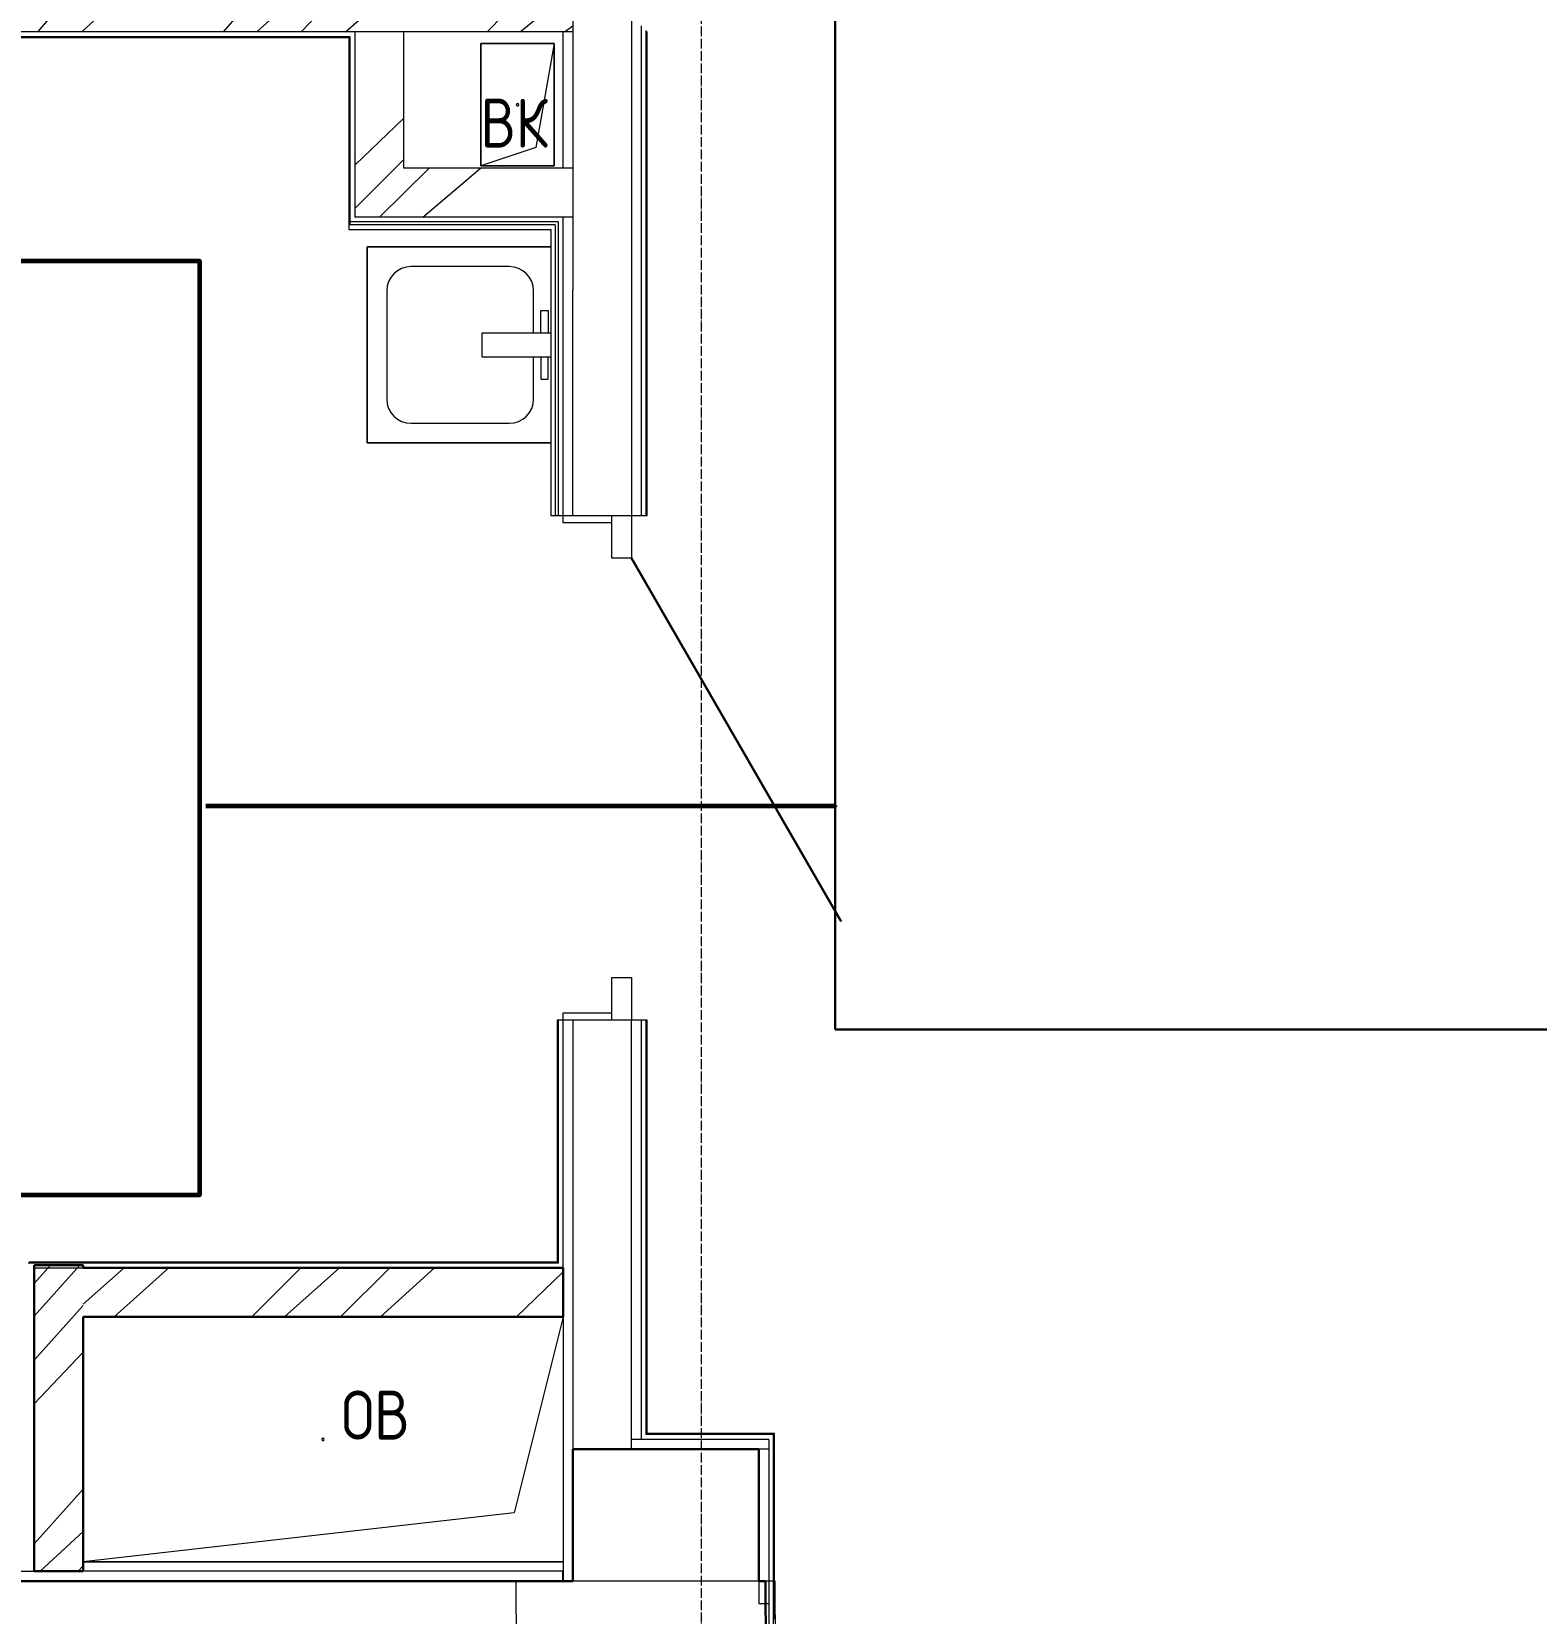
# Model space of a CAD drawing. Header units: millimetres. Extents: x -32 to 417638015, y -35 to 175284279.
# Drawn here: x 416884458 to 416887531, y 175240343 to 175243572 of the extents above; entities that cross this region are included whole.
import ezdxf

# ---------------------------------------------------------------- set-up
doc = ezdxf.new("R2010")
doc.units = ezdxf.units.MM
doc.linetypes.add('ADSK_Линия сетки', pattern=[25, 20, -2.5, 0, -2.5])
for name, color, linetype, lineweight in [('_ЭМ_гофра', 5, 'Continuous', 60), ('Аннотация', 7, 'Continuous', 18), ('Двери', 7, 'Continuous', 9), ('Обобщенные модели', 7, 'Continuous', 18), ('Оси', 253, 'Continuous', 9), ('Перекрытие', 7, 'Continuous', 18), ('Сантехника', 7, 'Continuous', 18), ('Стены внутренние', 7, 'Continuous', 18), ('Стены несущие', 7, 'Continuous', 30), ('Стены отделка', 7, 'Continuous', 30), ('Стены перегородки', 7, 'Continuous', 30), ('Стены штриховка', 7, 'Continuous', 9), ('ШТРИХОВКА', 252, 'Continuous', 15), ('ЭМ_Лоток 1_2', 162, 'Continuous', 30)]:
    doc.layers.add(name, color=color, linetype=linetype, lineweight=lineweight)
doc.styles.add('GOST Common_5', font='GOST_Common.ttf', dxfattribs={"width": 0.9, "height": 200})
doc.linetypes.add('Cable in the tray', pattern='A,5,[130,ltypeshp.shx,S=1,R=0,X=0,Y=0],1.5,[130,ltypeshp.shx,S=1.5,R=90,X=0,Y=-1],1,[130,ltypeshp.shx,S=1,R=0,X=0.5,Y=0],5', length=12.5)
pattern_1 = [(45, (686.3573730537319, 338.699590410115), (-269.4076836320746, 269.4076836320746), []), (45, (776.1599730537273, 338.699590410115), (-269.4076836320746, 269.4076836320746), []), (45, (865.9625730537227, 338.699590410115), (-269.4076836320746, 269.4076836320746), []), (45, (955.7653730537277, 338.699590410115), (-269.4076836320746, 269.4076836320746), [])]

# ---------------------------------------------------------------- blocks, each defined once
blk = doc.blocks.new('План 2 этажа')
h = blk.add_hatch()
h.set_pattern_fill('ANSI34', color=8, scale=20)
h.set_pattern_definition(pattern_1)
h.paths.add_polyline_path([(-5597.187484974421, 12310.92738564244), (-5596.674272952799, 12210.92738564244), (-5444.077273907897, 12210.92738564244), (-5404.077273907838, 12210.92738564244), (423.2452759633306, 12210.92738564244), (423.2452759633306, 12243.18236574036), (433.1829459398866, 12243.18236574036), (432.4785381433699, 12310.9273856423), (-213.0424393638386, 12310.92738564231)])
h.paths.add_polyline_path([(78.24527596333064, 11932.48239974947), (78.24527596333064, 12210.92738564244), (-21.75472403666947, 12210.92738564244), (-21.75472403666924, 11832.48239974949), (423.2452759633306, 11832.48239974949), (423.2452759633304, 11932.48239974947)])
at = {"layer": 'Стены внутренние', "lineweight": 9}
h = blk.add_hatch(dxfattribs=at)
h.set_pattern_fill('ANSI34', color=8, scale=20, style=0)
h.set_pattern_definition(pattern_1)
h.paths.add_polyline_path([(-676.7547240366112, 9068.079409137557), (-576.7547240366112, 9068.079409137557), (-576.7547240366112, 9693.248466832476), (-676.7547240366112, 9693.248466832476)])
h = blk.add_hatch(dxfattribs=at)
h.set_pattern_fill('ANSI34', color=8, scale=20, style=0)
h.set_pattern_definition(pattern_1)
h.paths.add_polyline_path([(346.8845828046324, 9587.248466832396), (403.2452759633306, 9587.248466832396), (403.2452759633306, 9687.248466832443), (-576.7547240366112, 9687.248466832443), (-576.7547240366112, 9587.248466832396), (-176.5575891222688, 9587.248466832396)])
at = {"layer": 'Двери', "color": 8}
for p, q in [((503.245275963341, 11223.18236574033), (543.245275963341, 11223.18236574033)), ((503.2452759633406, 11136.18236574033), (503.245275963341, 11223.18236574033)), ((543.245275963341, 11223.18236574033), (543.2452759633405, 11136.18236574033)), ((543.2452759633405, 11136.18236574033), (503.2452759633406, 11136.18236574033)), ((503.2452759633403, 10280.18236574033), (543.2452759633359, 10280.18236574033)), ((503.2452759633399, 10193.18236574033), (503.2452759633403, 10280.18236574033)), ((543.2452759633359, 10280.18236574033), (543.2452759633354, 10193.18236574033)), ((543.2452759633354, 10193.18236574033), (503.2452759633399, 10193.18236574033))]:
    blk.add_line(p, q, dxfattribs=at)
at = {"layer": 'Двери', "color": 8, "lineweight": 30}
blk.add_line((543.2452759633405, 11136.18236574033), (971.2452759633384, 10394.86462010085), dxfattribs=at)
at = {"layer": 'Обобщенные модели', "color": 8}
for p, q in [((235.4360771864297, 11936.78045869855), (235.4360771864297, 12186.78045869855)), ((235.4360771864297, 12186.78045869855), (385.4360771864297, 12186.78045869855)), ((385.4360771864297, 12186.78045869855), (235.4360771864297, 12186.78045869855)), ((235.4360771864297, 12186.78045869855), (235.4360771864297, 11936.78045869855)), ((385.4360771864297, 12186.78045869855), (347.9360771864368, 11974.28045869855)), ((385.4360771864297, 12186.78045869855), (385.4360771864297, 11936.78045869855)), ((385.4360771864297, 11936.78045869855), (385.4360771864297, 12186.78045869855)), ((347.9360771864368, 11974.28045869855), (235.4360771864297, 11936.78045869855)), ((385.4360771864297, 11936.78045869855), (235.4360771864297, 11936.78045869855)), ((235.4360771864297, 11936.78045869855), (385.4360771864297, 11936.78045869855)), ((403.24527596333, 9587.248466832405), (303.2452759633371, 9187.248466832403)), ((303.2452759633371, 9187.248466832403), (-576.75472403667, 9087.248466832401)), ((403.2452759633299, 9087.248466832401), (-576.75472403667, 9087.248466832401)), ((-576.75472403667, 9087.248466832401), (403.2452759633299, 9087.248466832401))]:
    blk.add_line(p, q, dxfattribs=at)
for centre, radius, start, end in [((310.4360771864303, 12061.78045869855), 2.500000000000002, 0, 180), ((310.4360771864303, 12061.78045869855), 2.499999999999998, 120.0000000000103, 180), ((310.4360771864303, 12061.78045869855), 2.500000000000002, 180, 0), ((310.4360771864303, 12061.78045869855), 2.499999999999999, 239.9999999999897, 345.0000000000056), ((310.4360771864303, 12061.78045869855), 2.500000000000002, 14.99999999999445, 90), ((-86.75472403666936, 9337.248466832403), 2.500000000000002, 0, 180), ((-86.75472403666936, 9337.248466832403), 2.499999999999998, 120.0000000000096, 180), ((-86.75472403666936, 9337.248466832403), 2.500000000000002, 180, 0), ((-86.75472403666936, 9337.248466832403), 2.499999999999999, 239.9999999999897, 345.0000000000051), ((-86.75472403666936, 9337.248466832403), 2.500000000000002, 14.99999999999487, 90)]:
    blk.add_arc(centre, radius, start, end, dxfattribs=at)
at = {"layer": 'Оси', "color": 8, "linetype": 'ADSK_Линия сетки'}
blk.add_line((685.9227260921616, -4690.674102031647), (685.922726092278, 44561.6980490618), dxfattribs=at)
at = {"layer": 'Перекрытие', "color": 8}
for p, q in [((403.2452759633306, 11208.18236574034), (403.2452759633306, 11223.18236574031)), ((503.2452759633888, 11208.18236574034), (403.2452759633306, 11208.18236574034)), ((403.2452759633306, 10193.18236574031), (403.2452759633306, 10208.18236574034)), ((403.2452759633306, 10208.18236574034), (503.2452759633888, 10208.18236574034))]:
    blk.add_line(p, q, dxfattribs=at)
at = {"layer": 'Сантехника', "color": 8}
for p, q in [((3.245275963391265, 11371.48239974946), (3.245275963386831, 11771.48239974946)), ((3.245275963386831, 11771.48239974946), (378.2452759633663, 11771.48239974946)), ((3.24527596338686, 11771.48239974946), (3.245275963391293, 11371.48239974946)), ((378.2452759633663, 11771.48239974946), (3.245275963386831, 11771.48239974946)), ((293.2460146327488, 11731.48166174256), (93.24453728989309, 11731.48166174256)), ((43.24453728989366, 11681.48166174256), (43.2445372898961, 11461.48239974945)), ((343.2460146327502, 11596.48245235688), (343.2460146327493, 11681.48166174256)), ((358.2452703240556, 11641.48245235688), (373.2452652765198, 11641.48245235688)), ((358.245270324056, 11596.48245235688), (358.2452703240556, 11641.48245235688)), ((373.2452652765198, 11641.48245235688), (373.2452652765203, 11596.48245235688)), ((238.2323604883282, 11596.48245235688), (378.2452759633662, 11596.48245235688)), ((238.2323604883287, 11546.4823471421), (238.2323604883282, 11596.48245235688)), ((378.2452759633668, 11546.48234714211), (238.2323604883287, 11546.4823471421)), ((343.2460146327517, 11461.48239974947), (343.2460146327508, 11546.48234714211)), ((358.2452816038866, 11546.48234714211), (358.2452816038871, 11501.48239974946)), ((373.2452985268332, 11501.48239974946), (373.2452985268327, 11546.48234714211)), ((358.2452816038871, 11501.48239974946), (373.2452985268332, 11501.48239974946)), ((93.24453728989135, 11411.48239974946), (293.2460146327469, 11411.48239974946)), ((378.2452759633665, 11371.48239974946), (3.245275963391265, 11371.48239974946)), ((3.245275963391293, 11371.48239974946), (378.2452759633666, 11371.48239974946))]:
    blk.add_line(p, q, dxfattribs=at)
for centre, radius, start, end in [((93.24453728989363, 11681.48166174256), 50.00000000000004, 90, 180), ((293.2460146327494, 11681.48166174256), 49.99999999999997, 0, 90), ((93.24453728989096, 11461.48239974945), 49.99999999999486, 180, 270), ((293.2460146327462, 11461.48239974947), 50.00000000000553, 270, 0)]:
    blk.add_arc(centre, radius, start, end, dxfattribs=at)
at = {"layer": 'Стены несущие', "color": 8}
for p, q in [((-676.7547240366112, 9693.248466832469), (-676.7547240366112, 9068.079409137546)), ((-576.7547240366112, 9693.248466832469), (-676.7547240366112, 9693.248466832469)), ((-576.7547240366112, 9687.248466832432), (-576.7547240366112, 9693.248466832469)), ((403.2452759633306, 9687.248466832432), (-576.7547240366112, 9687.248466832432)), ((403.2452759633306, 9587.248466832389), (403.2452759633306, 9687.248466832432)), ((-576.7547240366112, 9587.248466832389), (403.2452759633306, 9587.248466832389)), ((-576.7547240366112, 9068.079409137546), (-576.7547240366112, 9587.248466832389)), ((803.2452759633306, 9317.248466832414), (423.2452759633306, 9317.248466832414)), ((423.2452759633306, 9317.248466832414), (423.2452759633306, 9048.079409134501)), ((803.2452759633306, 9048.079409134501), (803.2452759633306, 9317.248466832414)), ((423.2452759633306, 9048.079409134501), (-5580.442156911944, 9048.07940913457)), ((-676.7547240366112, 9068.079409137546), (-576.7547240366112, 9068.079409137546)), ((816.8483248426346, 9048.079409134501), (803.2452759633306, 9048.079409134501)), ((823.6895969262696, 7609.509689040156), (816.8483248426346, 9048.079409134501))]:
    blk.add_line(p, q, dxfattribs=at)
at = {"layer": 'Стены отделка', "color": 8, "lineweight": 9}
for p, q in [((423.2452759633306, 12210.92738564244), (-5404.077273907838, 12210.92738564244)), ((-21.75472403666936, 12210.92738564244), (-21.75472403666936, 11832.48239974949)), ((78.24527596333064, 11932.48239974947), (78.24527596333064, 12210.92738564244)), ((403.2452759633306, 11932.48239974947), (403.2452759633306, 12210.92738564244)), ((563.2452759633888, 11683.18236574035), (563.2452759633888, 12223.1823657403)), ((575.2452759633888, 11223.18236574032), (575.2452759633888, 12211.1823657403)), ((-5392.077273907838, 12198.92738564245), (-33.75472403666936, 12198.92738564238)), ((-33.75472403666936, 12198.92738564238), (-33.75472403666936, 11807.48239974948)), ((423.2452759633306, 11932.48239974947), (78.24527596333064, 11932.48239974947)), ((423.2452759633306, 11832.48239974949), (-21.75472403666936, 11832.48239974949)), ((403.2452759633306, 11223.18236574032), (403.2452759633306, 11832.48239974949)), ((-33.75472403666936, 11807.48239974948), (378.2452759633306, 11807.48239974948)), ((378.2452759633306, 11807.48239974948), (378.2452759633306, 11223.18236574032)), ((378.2452759633306, 11223.18236574032), (423.2452759633306, 11223.18236574032)), ((543.2452759633888, 11223.18236574032), (575.2452759633888, 11223.18236574032)), ((423.2452759633306, 10193.18236574031), (391.2452759633306, 10193.18236574031)), ((391.2452759633306, 10193.18236574031), (391.2452759633306, 9699.248466832432)), ((403.2452759633306, 9687.248466832432), (403.2452759633306, 10193.18236574031)), ((575.2452759633888, 10193.18236574031), (543.2452759633888, 10193.18236574031)), ((563.2452759633888, 9337.24846683241), (563.2452759633888, 10193.18236574031)), ((575.2452759633888, 9349.248466832407), (575.2452759633888, 10193.18236574031)), ((391.2452759633306, 9699.248466832432), (-686.7547240366694, 9699.248466832432)), ((-676.7547240366112, 9687.248466832432), (-576.7547240366112, 9687.248466832432)), ((403.2452759633306, 9587.248466832389), (403.2452759633306, 9048.079409134501)), ((823.2452759633306, 9337.24846683241), (543.2452759633888, 9337.24846683241)), ((833.2452759633306, 9349.248466832407), (575.2452759633888, 9349.248466832407)), ((823.2452759633306, 9337.24846683241), (823.2452759633306, 8408.431751206539)), ((835.2452759633888, 8970.699590409677), (835.2452759633888, 9347.248466832374)), ((823.2452759633306, 9317.248466832414), (803.2452759633306, 9317.248466832414)), ((-5580.755043147481, 9048.079409137623), (403.0152168193017, 9048.079409137485)), ((-5560.544535931433, 9068.079409137616), (-676.7547240366112, 9068.079409137546)), ((403.0152168193017, 9068.079409137477), (-576.7547240366112, 9068.079409137546)), ((403.0152168193017, 9048.079409137485), (403.0152168193017, 9068.079409137477)), ((803.2452759633306, 9048.079409134501), (803.2452759633306, 9002.248466832432)), ((816.1485840030946, 9048.079409134501), (855.7885739257908, 859.7976774075614)), ((836.1488183606416, 9048.079409134501), (816.8483248426346, 9048.079409134501)), ((875.7883395709796, 859.8944975383747), (836.1488183606416, 9048.079409134501)), ((803.2452759633306, 9002.248466832432), (823.2452759633306, 9002.248466832432))]:
    blk.add_line(p, q, dxfattribs=at)
at = {"layer": 'Стены перегородки', "color": 8, "lineweight": 18}
for p, q in [((423.2452759633306, 12243.18236574036), (423.2452759633306, 11683.18236574035)), ((543.2452759633888, 12243.18236574036), (543.2452759633888, 11223.18236574032)), ((423.2452759633306, 11223.18236574032), (423.2452759633306, 11683.18236574035)), ((423.2452759633306, 11223.18236574032), (503.2452759633888, 11223.18236574032)), ((503.2452759633888, 10193.18236574031), (423.2452759633306, 10193.18236574031)), ((423.2452759633306, 10193.18236574031), (423.2452759633306, 9317.248466832414)), ((543.2452759633888, 9317.248466832414), (543.2452759633888, 10193.18236574031))]:
    blk.add_line(p, q, dxfattribs=at)
at = {"layer": 'Стены штриховка', "color": 8}
for p, q in [((573.2452759633306, 11223.18236574032), (573.2452759633888, 12213.18236574034)), ((-5394.07727390778, 12200.92738564241), (-31.75472403661115, 12200.92738564241)), ((-31.75472403661115, 12200.92738564241), (-31.75472403666936, 11816.48239974942)), ((393.2452759633888, 11822.48239974946), (-31.75472403666936, 11822.48239974946)), ((393.2452759633888, 11822.48239974946), (393.2452759633306, 11223.18236574032)), ((387.2452759633306, 11816.48239974942), (-33.75472403666936, 11816.48239974943)), ((387.2452759633306, 11816.48239974942), (387.2452759633306, 11223.18236574032)), ((563.2452759633888, 11223.18236574032), (563.2452759633888, 11683.18236574035)), ((393.2452759633306, 10193.18236574031), (393.2452759633888, 9697.248466832465)), ((573.2452759633306, 9347.248466832443), (573.2452759633888, 10193.18236574031)), ((393.2452759633306, 9697.248466832465), (-688.754724036553, 9697.248466832465)), ((835.2452759633888, 9347.248466832374), (573.2452759633306, 9347.248466832443)), ((833.2452759633306, 8408.431751206539), (833.2452759633306, 9349.248466832407)), ((835.2452759633888, 9349.248466832407), (833.2452759633306, 9349.248466832407)), ((835.2452759633888, 9347.248466832374), (835.2452759633888, 9349.248466832407)), ((306.8425578470342, 9048.079409134501), (309.2679173647775, 8538.079409134447)), ((803.2452759633306, 9048.079409134501), (423.2452759633306, 9048.079409134501))]:
    blk.add_line(p, q, dxfattribs=at)
at = {"layer": 'Аннотация', "color": 8, "char_height": 100, "width": 156.348, "attachment_point": 1, "line_spacing_factor": 1.022765581104984, "style": 'GOST Common_5'}
for s, insert in [('\\pxt3.6,7.2,10.8,14.4,18,21.6,25.2,28.8,32.4,36,39.6,43.2,46.8,50.4,54,57.6,61.2,64.8,68.4,72,75.6,79.2,82.8,86.4,90,93.6,97.2,100.8,104.4,108,111.6,115.2;{ВК}', (234.7109718238353, 12074.46392189444)), ('\\pxt3.6,7.2,10.8,14.4,18,21.6,25.2,28.8,32.4,36,39.6,43.2,46.8,50.4,54,57.6,61.2,64.8,68.4,72,75.6,79.2,82.8,86.4,90,93.6,97.2,100.8,104.4,108,111.6,115.2;{ОВ}', (-49.35525044170208, 9436.970672013664))]:
    blk.add_mtext(s, dxfattribs=dict(at, insert=insert))

msp = doc.modelspace()

# ---------------------------------------------------------------- block references
at = {"layer": 'ШТРИХОВКА'}
msp.add_blockref('План 2 этажа', (416885140.0062945, 175231360.8653707), dxfattribs=at)

# ---------------------------------------------------------------- next in the draw order: linework, layer by layer
at = {"layer": '_ЭМ_гофра', "linetype": 'ByBlock'}
for points in [[(416880132.1807961, 175243104.0857207), (416884801.1913057, 175243104.0857207), (416884801.1913057, 175241196.8397833), (416884360.8540184, 175241196.8397833), (416884360.8540184, 175240842.165847), (416880423.2353328, 175240842.165847), (416880282.6858624, 175240440.9447798)], [(416884814.2239453, 175241991.5883112), (416886099.0715888, 175241991.5883112), (416886099.0715888, 175241991.5883112)]]:
    msp.add_lwpolyline(points, dxfattribs=at)
at = {"layer": 'ЭМ_Лоток 1_2', "linetype": 'Cable in the tray', "ltscale": 50}
msp.add_lwpolyline([(416886099.0715888, 175254549.0820753), (416886099.0715888, 175241535.2944958), (416933923.3663307, 175241535.2944958)], dxfattribs=at)

doc.saveas('drawing.dxf')
